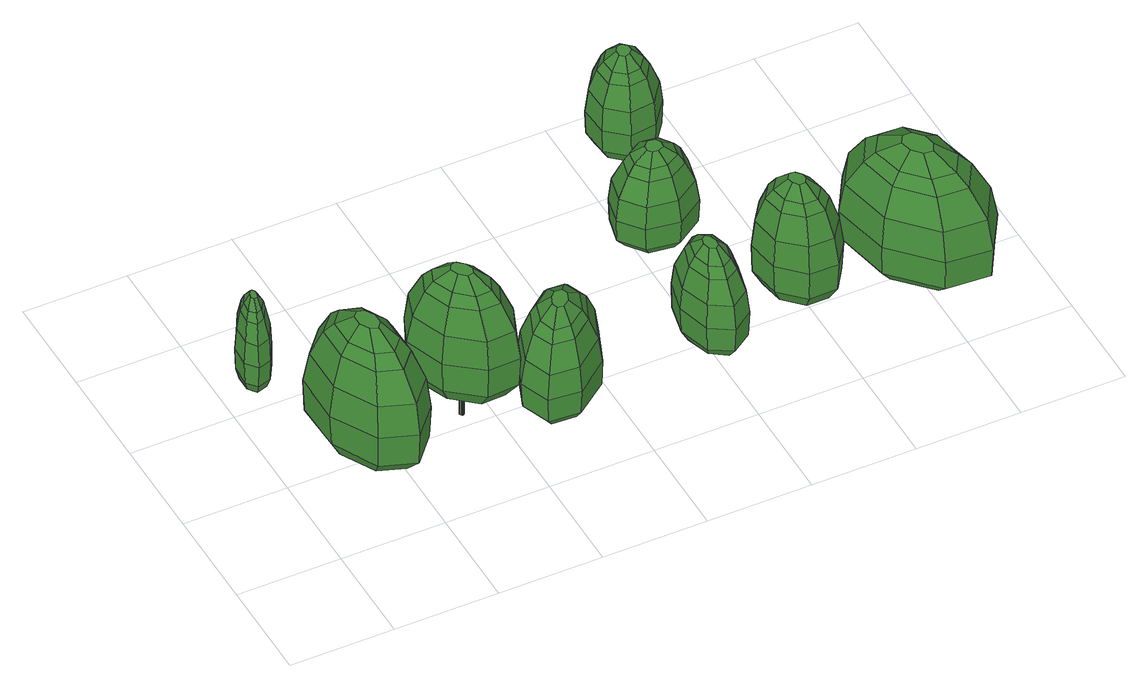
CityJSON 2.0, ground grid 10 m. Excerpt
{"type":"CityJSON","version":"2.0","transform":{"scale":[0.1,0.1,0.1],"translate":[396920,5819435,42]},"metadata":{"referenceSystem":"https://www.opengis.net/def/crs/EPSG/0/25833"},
"CityObjects":{
"tree1":{"type":"SolitaryVegetationObject","attributes":{"h_crown":11.01,"h_trunk":0.12,"X":396921.98,"Y":5819455.28,"Z":44.08,"height":11.13,"crownDiameter":4.43},"geometry":[{"type":"MultiSurface","lod":"2","boundaries":[[[0,1,2,3,4]],[[5,3,2,6]],[[7,4,3,5]],[[6,2,1,8]],[[8,1,0,9]],[[9,0,4,7]],[[10,11,12,13]],[[14,15,16,17]],[[18,14,17,19]],[[13,12,20,21]],[[22,23,14,18]],[[17,16,24,25]],[[19,17,25,26]],[[27,28,29,30]],[[31,27,30,11]],[[26,25,27,31]],[[32,33,34,35]],[[30,29,33,32]],[[11,30,32,12]],[[36,18,19,37]],[[38,10,13,39]],[[37,19,26,40]],[[12,32,35,20]],[[40,26,31,41]],[[42,43,44,45]],[[44,41,10,38]],[[46,22,18,36]],[[45,44,38,47]],[[47,38,39,48]],[[23,49,15,14]],[[39,13,21,50]],[[51,52,53,54]],[[55,47,48,56]],[[57,45,47,55]],[[56,48,58,59]],[[54,53,43,42]],[[49,23,22,46,60,61,62,63]],[[64,42,45,57]],[[48,39,50,58]],[[61,60,52,51]],[[24,65,66,28]],[[43,40,41,44]],[[60,46,36,52]],[[52,36,37,53]],[[16,67,65,24]],[[15,68,67,16]],[[53,37,40,43]],[[49,63,68,15]],[[28,66,69,29]],[[70,54,42,64]],[[71,51,54,70]],[[66,57,55,69]],[[41,31,11,10]],[[69,55,56,72]],[[65,64,57,66]],[[25,24,28,27]],[[33,72,73,34]],[[72,56,59,73]],[[29,69,72,33]],[[67,70,64,65]],[[63,62,71,68]],[[35,34,73,59,58,50,21,20],[5,6,8,9,7]],[[62,61,51,71]],[[68,71,70,67]]]}]},
"tree2":{"type":"SolitaryVegetationObject","attributes":{"h_crown":15.11,"h_trunk":0.82,"X":396927.02,"Y":5819443.77,"Z":43.67,"height":15.93,"crownDiameter":11.12},"geometry":[{"type":"MultiSurface","lod":"2","boundaries":[[[74,75,76,77,78,79,80,81]],[[82,79,78,83]],[[84,80,79,82]],[[85,81,80,84]],[[83,78,77,86]],[[87,76,75,88]],[[89,74,81,85]],[[88,75,74,89]],[[86,77,76,87]],[[90,91,92,93]],[[94,95,96,97]],[[98,94,97,99]],[[93,92,100,101]],[[102,103,94,98]],[[97,96,104,105]],[[99,97,105,106]],[[107,108,109,110]],[[111,107,110,91]],[[106,105,107,111]],[[112,113,114,115]],[[110,109,113,112]],[[91,110,112,92]],[[116,98,99,117]],[[118,90,93,119]],[[117,99,106,120]],[[92,112,115,100]],[[120,106,111,121]],[[122,123,124,125]],[[124,121,90,118]],[[126,102,98,116]],[[125,124,118,127]],[[127,118,119,128]],[[103,129,95,94]],[[119,93,101,130]],[[131,132,133,134]],[[135,127,128,136]],[[137,125,127,135]],[[136,128,138,139]],[[134,133,123,122]],[[129,103,102,126,140,141,142,143]],[[144,122,125,137]],[[128,119,130,138]],[[141,140,132,131]],[[104,145,146,108]],[[123,120,121,124]],[[140,126,116,132]],[[132,116,117,133]],[[96,147,145,104]],[[95,148,147,96]],[[133,117,120,123]],[[129,143,148,95]],[[108,146,149,109]],[[150,134,122,144]],[[151,131,134,150]],[[146,137,135,149]],[[121,111,91,90]],[[149,135,136,152]],[[145,144,137,146]],[[105,104,108,107]],[[113,152,153,114]],[[152,136,139,153]],[[109,149,152,113]],[[147,150,144,145]],[[143,142,151,148]],[[115,114,153,139,138,130,101,100],[85,84,82,83,86,87,88,89]],[[142,141,131,151]],[[148,151,150,147]]]}]},
"tree3":{"type":"SolitaryVegetationObject","attributes":{"h_crown":12.65,"h_trunk":4.2,"X":396936.62,"Y":5819444.79,"Z":43.8,"height":16.85,"crownDiameter":9.29},"geometry":[{"type":"MultiSurface","lod":"2","boundaries":[[[154,155,156,157]],[[158,159,160,161]],[[162,163,164,165]],[[166,167,168,169]],[[170,171,167,166]],[[172,173,171,170]],[[174,175,176,177]],[[178,179,180,181]],[[164,182,183,184]],[[176,185,186,187]],[[184,183,175,174]],[[188,165,189,190]],[[157,156,191,159]],[[168,192,155,154]],[[163,193,182,164]],[[194,169,195,196]],[[195,154,157,197]],[[190,189,198,192]],[[169,168,154,195]],[[173,199,188,171]],[[159,191,200,160]],[[197,157,159,158]],[[167,190,192,168]],[[201,170,166,202]],[[187,186,203,204]],[[205,194,196,185]],[[204,203,206,207]],[[196,195,197,208]],[[183,209,205,175]],[[210,201,202,209]],[[202,166,169,194]],[[209,202,194,205]],[[211,158,161,212]],[[208,197,158,211]],[[182,210,209,183]],[[213,214,201,210]],[[215,187,204,179]],[[186,208,211,203]],[[185,196,208,186]],[[203,211,212,206]],[[165,164,184,189]],[[189,184,174,198]],[[179,204,207,180]],[[192,198,216,155]],[[214,172,170,201]],[[177,176,187,215]],[[216,177,215,217]],[[175,205,185,176]],[[156,217,178,191]],[[217,215,179,178]],[[155,216,217,156]],[[191,178,181,200]],[[193,213,210,182]],[[198,174,177,216]],[[172,214,213,193,163,162,199,173]],[[171,188,190,167]],[[212,161,160,200,181,180,207,206],[218,219,220,221,222,223,224,225]],[[199,162,165,188]],[[220,226,227,221]],[[219,228,226,220]],[[222,229,230,223]],[[218,231,228,219]],[[224,232,233,225]],[[233,232,230,229,227,226,228,231]],[[225,233,231,218]],[[223,230,232,224]],[[221,227,229,222]]]}]},
"tree4":{"type":"SolitaryVegetationObject","attributes":{"h_crown":10.94,"h_trunk":3.09,"X":396943.79,"Y":5819440.5,"Z":43.7,"height":14.03,"crownDiameter":9.4},"geometry":[{"type":"MultiSurface","lod":"2","boundaries":[[[234,235,236,237]],[[238,239,240,241]],[[242,243,244,245]],[[246,247,248,249]],[[250,251,247,246]],[[252,253,251,250]],[[254,255,256,257]],[[258,259,260,261]],[[244,262,263,264]],[[256,265,266,267]],[[264,263,255,254]],[[268,245,269,270]],[[237,236,271,239]],[[248,272,235,234]],[[243,273,262,244]],[[274,249,275,276]],[[275,234,237,277]],[[270,269,278,272]],[[249,248,234,275]],[[253,279,268,251]],[[239,271,280,240]],[[277,237,239,238]],[[247,270,272,248]],[[281,250,246,282]],[[267,266,283,284]],[[285,274,276,265]],[[284,283,286,287]],[[276,275,277,288]],[[263,289,285,255]],[[290,281,282,289]],[[282,246,249,274]],[[289,282,274,285]],[[291,238,241,292]],[[288,277,238,291]],[[262,290,289,263]],[[293,294,281,290]],[[295,267,284,259]],[[266,288,291,283]],[[265,276,288,266]],[[283,291,292,286]],[[245,244,264,269]],[[269,264,254,278]],[[259,284,287,260]],[[272,278,296,235]],[[294,252,250,281]],[[257,256,267,295]],[[296,257,295,297]],[[255,285,265,256]],[[236,297,258,271]],[[297,295,259,258]],[[235,296,297,236]],[[271,258,261,280]],[[273,293,290,262]],[[278,254,257,296]],[[252,294,293,273,243,242,279,253]],[[251,268,270,247]],[[292,241,240,280,261,260,287,286],[298,299,300,301,302,303,304,305]],[[279,242,245,268]],[[300,306,307,301]],[[299,308,306,300]],[[302,309,310,303]],[[298,311,308,299]],[[304,312,313,305]],[[313,312,310,309,307,306,308,311]],[[305,313,311,298]],[[303,310,312,304]],[[301,307,309,302]]]}]},
"tree5":{"type":"SolitaryVegetationObject","attributes":{"h_crown":11.36,"h_trunk":0.71,"X":396960.23,"Y":5819444.47,"Z":42,"height":12.07,"crownDiameter":7.46},"geometry":[{"type":"MultiSurface","lod":"2","boundaries":[[[314,315,316,317,318,319,320]],[[321,318,317,322]],[[323,319,318,321]],[[324,320,319,323]],[[322,317,316,325]],[[325,316,315,326]],[[327,314,320,324]],[[326,315,314,327]],[[328,329,330,331]],[[332,333,334,335]],[[336,332,335,337]],[[331,330,338,339]],[[340,341,332,336]],[[335,334,342,343]],[[337,335,343,344]],[[345,346,347,348]],[[349,345,348,329]],[[344,343,345,349]],[[350,351,352,353]],[[348,347,351,350]],[[329,348,350,330]],[[354,336,337,355]],[[356,328,331,357]],[[355,337,344,358]],[[330,350,353,338]],[[358,344,349,359]],[[360,361,362,363]],[[362,359,328,356]],[[364,340,336,354]],[[363,362,356,365]],[[365,356,357,366]],[[341,367,333,332]],[[357,331,339,368]],[[369,370,371,372]],[[373,365,366,374]],[[375,363,365,373]],[[374,366,376,377]],[[372,371,361,360]],[[367,341,340,364,378,379,380,381]],[[382,360,363,375]],[[366,357,368,376]],[[379,378,370,369]],[[342,383,384,346]],[[361,358,359,362]],[[378,364,354,370]],[[370,354,355,371]],[[334,385,383,342]],[[333,386,385,334]],[[371,355,358,361]],[[367,381,386,333]],[[346,384,387,347]],[[388,372,360,382]],[[389,369,372,388]],[[384,375,373,387]],[[359,349,329,328]],[[387,373,374,390]],[[383,382,375,384]],[[343,342,346,345]],[[351,390,391,352]],[[390,374,377,391]],[[347,387,390,351]],[[385,388,382,383]],[[381,380,389,386]],[[353,352,391,377,376,368,339,338],[324,323,321,322,325,326,327]],[[380,379,369,389]],[[386,389,388,385]]]}]},
"tree6":{"type":"SolitaryVegetationObject","attributes":{"h_crown":9.89,"h_trunk":1.56,"X":396961.49,"Y":5819457.52,"Z":42.53,"height":11.45,"crownDiameter":7.85},"geometry":[{"type":"MultiSurface","lod":"2","boundaries":[[[392,393,394,395,396,397,398,399]],[[400,397,396,401]],[[402,398,397,400]],[[403,399,398,402]],[[401,396,395,404]],[[405,394,393,406]],[[407,392,399,403]],[[406,393,392,407]],[[404,395,394,405]],[[408,409,410,411]],[[412,413,414,415]],[[416,412,415,417]],[[411,410,418,419]],[[420,421,412,416]],[[415,414,422,423]],[[417,415,423,424]],[[425,426,427,428]],[[429,425,428,409]],[[424,423,425,429]],[[430,431,432,433]],[[428,427,431,430]],[[409,428,430,410]],[[434,416,417,435]],[[436,408,411,437]],[[435,417,424,438]],[[410,430,433,418]],[[438,424,429,439]],[[440,441,442,443]],[[442,439,408,436]],[[444,420,416,434]],[[443,442,436,445]],[[445,436,437,446]],[[421,447,413,412]],[[437,411,419,448]],[[449,450,451,452]],[[453,445,446,454]],[[455,443,445,453]],[[454,446,456,457]],[[452,451,441,440]],[[447,421,420,444,458,459,460,461]],[[462,440,443,455]],[[446,437,448,456]],[[459,458,450,449]],[[422,463,464,426]],[[441,438,439,442]],[[458,444,434,450]],[[450,434,435,451]],[[414,465,463,422]],[[413,466,465,414]],[[451,435,438,441]],[[447,461,466,413]],[[426,464,467,427]],[[468,452,440,462]],[[469,449,452,468]],[[464,455,453,467]],[[439,429,409,408]],[[467,453,454,470]],[[463,462,455,464]],[[423,422,426,425]],[[431,470,471,432]],[[470,454,457,471]],[[427,467,470,431]],[[465,468,462,463]],[[461,460,469,466]],[[433,432,471,457,456,448,419,418],[403,402,400,401,404,405,406,407]],[[460,459,449,469]],[[466,469,468,465]]]}]},
"tree7":{"type":"SolitaryVegetationObject","attributes":{"h_crown":13.13,"h_trunk":0.93,"X":396969.4,"Y":5819446.11,"Z":42.22,"height":14.06,"crownDiameter":7.87},"geometry":[{"type":"MultiSurface","lod":"2","boundaries":[[[472,473,474,475,476,477,478]],[[479,476,475,480]],[[481,477,476,479]],[[482,478,477,481]],[[480,475,474,483]],[[484,472,478,482]],[[485,473,472,484]],[[483,474,473,485]],[[486,487,488,489]],[[490,491,492,493]],[[494,490,493,495]],[[489,488,496,497]],[[498,499,490,494]],[[493,492,500,501]],[[495,493,501,502]],[[503,504,505,506]],[[507,503,506,487]],[[502,501,503,507]],[[508,509,510,511]],[[506,505,509,508]],[[487,506,508,488]],[[512,494,495,513]],[[514,486,489,515]],[[513,495,502,516]],[[488,508,511,496]],[[516,502,507,517]],[[518,519,520,521]],[[520,517,486,514]],[[522,498,494,512]],[[521,520,514,523]],[[523,514,515,524]],[[499,525,491,490]],[[515,489,497,526]],[[527,528,529,530]],[[531,523,524,532]],[[533,521,523,531]],[[532,524,534,535]],[[530,529,519,518]],[[525,499,498,522,536,537,538,539]],[[540,518,521,533]],[[524,515,526,534]],[[537,536,528,527]],[[500,541,542,504]],[[519,516,517,520]],[[536,522,512,528]],[[528,512,513,529]],[[492,543,541,500]],[[491,544,543,492]],[[529,513,516,519]],[[525,539,544,491]],[[504,542,545,505]],[[546,530,518,540]],[[547,527,530,546]],[[542,533,531,545]],[[517,507,487,486]],[[545,531,532,548]],[[541,540,533,542]],[[501,500,504,503]],[[509,548,549,510]],[[548,532,535,549]],[[505,545,548,509]],[[543,546,540,541]],[[539,538,547,544]],[[511,510,549,535,534,526,497,496],[482,481,479,480,483,485,484]],[[538,537,527,547]],[[544,547,546,543]]]}]},
"tree8":{"type":"SolitaryVegetationObject","attributes":{"h_crown":10.28,"h_trunk":1.69,"X":396964.32,"Y":5819468.72,"Z":42.7,"height":11.97,"crownDiameter":7.15},"geometry":[{"type":"MultiSurface","lod":"2","boundaries":[[[550,551,552,553,554,555,556,557]],[[558,555,554,559]],[[560,556,555,558]],[[561,557,556,560]],[[559,554,553,562]],[[563,552,551,564]],[[565,550,557,561]],[[564,551,550,565]],[[562,553,552,563]],[[566,567,568,569]],[[570,571,572,573]],[[574,570,573,575]],[[569,568,576,577]],[[578,579,570,574]],[[573,572,580,581]],[[575,573,581,582]],[[583,584,585,586]],[[587,583,586,567]],[[582,581,583,587]],[[588,589,590,591]],[[586,585,589,588]],[[567,586,588,568]],[[592,574,575,593]],[[594,566,569,595]],[[593,575,582,596]],[[568,588,591,576]],[[596,582,587,597]],[[598,599,600,601]],[[600,597,566,594]],[[602,578,574,592]],[[601,600,594,603]],[[603,594,595,604]],[[579,605,571,570]],[[595,569,577,606]],[[607,608,609,610]],[[611,603,604,612]],[[613,601,603,611]],[[612,604,614,615]],[[610,609,599,598]],[[605,579,578,602,616,617,618,619]],[[620,598,601,613]],[[604,595,606,614]],[[617,616,608,607]],[[580,621,622,584]],[[599,596,597,600]],[[616,602,592,608]],[[608,592,593,609]],[[572,623,621,580]],[[571,624,623,572]],[[609,593,596,599]],[[605,619,624,571]],[[584,622,625,585]],[[626,610,598,620]],[[627,607,610,626]],[[622,613,611,625]],[[597,587,567,566]],[[625,611,612,628]],[[621,620,613,622]],[[581,580,584,583]],[[589,628,629,590]],[[628,612,615,629]],[[585,625,628,589]],[[623,626,620,621]],[[619,618,627,624]],[[591,590,629,615,614,606,577,576],[561,560,558,559,562,563,564,565]],[[618,617,607,627]],[[624,627,626,623]]]}]},
"tree9":{"type":"SolitaryVegetationObject","attributes":{"h_crown":13.18,"h_trunk":1.8,"X":396979.12,"Y":5819442.58,"Z":44.24,"height":14.97,"crownDiameter":13.29},"geometry":[{"type":"MultiSurface","lod":"2","boundaries":[[[630,631,632,633,634,635,636,637]],[[638,635,634,639]],[[640,636,635,638]],[[641,637,636,640]],[[639,634,633,642]],[[643,632,631,644]],[[645,630,637,641]],[[644,631,630,645]],[[642,633,632,643]],[[646,647,648,649]],[[650,651,652,653]],[[654,650,653,655]],[[649,648,656,657]],[[658,659,650,654]],[[653,652,660,661]],[[655,653,661,662]],[[663,664,665,666]],[[667,663,666,647]],[[662,661,663,667]],[[668,669,670,671]],[[666,665,669,668]],[[647,666,668,648]],[[672,654,655,673]],[[674,646,649,675]],[[673,655,662,676]],[[648,668,671,656]],[[676,662,667,677]],[[678,679,680,681]],[[680,677,646,674]],[[682,658,654,672]],[[681,680,674,683]],[[683,674,675,684]],[[659,685,651,650]],[[675,649,657,686]],[[687,688,689,690]],[[691,683,684,692]],[[693,681,683,691]],[[692,684,694,695]],[[690,689,679,678]],[[685,659,658,682,696,697,698,699]],[[700,678,681,693]],[[684,675,686,694]],[[697,696,688,687]],[[660,701,702,664]],[[679,676,677,680]],[[696,682,672,688]],[[688,672,673,689]],[[652,703,701,660]],[[651,704,703,652]],[[689,673,676,679]],[[685,699,704,651]],[[664,702,705,665]],[[706,690,678,700]],[[707,687,690,706]],[[702,693,691,705]],[[677,667,647,646]],[[705,691,692,708]],[[701,700,693,702]],[[661,660,664,663]],[[669,708,709,670]],[[708,692,695,709]],[[665,705,708,669]],[[703,706,700,701]],[[699,698,707,704]],[[671,670,709,695,694,686,657,656],[641,640,638,639,642,643,644,645]],[[698,697,687,707]],[[704,707,706,703]]]}]}
},
"vertices":[
[20,202,21],[19,202,21],[19,203,21],[20,204,21],[20,203,21],[20,204,32],[19,203,32],[20,203,32],[19,202,32],[20,202,32],[25,181,49],[12,177,49],[14,183,37],[24,186,37],[11,195,123],[12,205,123],[9,206,115],[8,192,115],[16,189,123],[14,184,115],[18,197,32],[21,198,32],[18,197,132],[16,200,132],[6,207,95],[5,188,95],[12,178,95],[3,187,72],[4,207,72],[5,207,49],[4,187,49],[12,176,72],[8,191,37],[8,206,37],[16,204,32],[16,199,32],[22,191,123],[23,188,115],[35,198,49],[31,199,37],[25,182,95],[25,180,72],[35,217,95],[34,199,95],[35,198,72],[36,219,72],[21,198,132],[36,218,49],[32,215,37],[17,204,132],[23,202,32],[28,211,123],[28,200,123],[30,200,115],[31,214,115],[28,229,49],[26,223,37],[28,230,72],[24,206,32],[22,209,32],[23,202,132],[23,206,132],[21,208,132],[19,207,132],[27,228,95],[15,223,95],[15,225,72],[16,218,115],[17,214,123],[15,225,49],[25,221,115],[24,217,123],[16,219,37],[19,208,32],
[72,88,17],[72,86,17],[71,85,17],[70,86,17],[69,87,17],[69,89,17],[70,90,17],[71,90,17],[69,89,33],[69,87,33],[70,90,33],[71,90,33],[70,86,33],[71,85,33],[72,86,33],[72,88,33],[110,49,56],[87,23,56],[83,38,39],[100,58,39],[62,59,163],[49,82,163],[42,81,151],[59,50,151],[79,53,163],[82,42,151],[74,72,33],[80,78,33],[74,74,176],[67,77,176],[33,78,122],[55,38,122],[86,26,122],[53,33,90],[29,77,90],[31,78,56],[54,35,56],[87,21,90],[58,47,39],[40,80,39],[61,85,33],[66,75,33],[91,67,163],[98,60,151],[110,98,56],[100,95,39],[108,51,122],[111,48,90],[86,138,122],[108,97,122],[111,98,90],[87,142,90],[79,80,176],[86,141,56],[83,128,39],[62,86,176],[80,90,33],[79,116,163],[91,93,163],[98,95,151],[82,125,151],[54,153,56],[58,137,39],[53,155,90],[74,100,33],[66,103,33],[79,90,176],[74,99,176],[67,101,176],[62,96,176],[55,149,122],[33,124,122],[29,128,90],[42,115,151],[49,108,163],[30,127,56],[59,133,151],[61,122,163],[40,117,39],[61,97,33],
[122,115,106],[134,143,106],[135,142,74],[123,114,74],[144,82,58],[133,110,58],[156,102,52],[159,93,52],[166,108,186],[172,102,186],[182,109,174],[165,122,174],[146,83,163],[136,109,163],[126,113,136],[139,78,136],[151,87,174],[143,107,174],[160,94,186],[157,101,186],[194,118,136],[207,82,136],[210,81,106],[196,119,106],[165,133,58],[189,114,58],[173,103,52],[166,109,52],[189,89,174],[196,86,163],[187,113,163],[199,52,106],[198,54,74],[209,81,74],[149,121,174],[165,130,163],[144,129,163],[142,132,58],[136,140,136],[175,94,186],[168,54,136],[136,76,106],[168,51,106],[137,77,74],[165,141,136],[160,107,186],[159,108,52],[167,73,174],[167,66,163],[190,64,58],[199,85,58],[196,56,136],[174,87,52],[176,94,52],[168,52,74],[188,67,163],[183,74,174],[167,63,58],[167,87,52],[173,89,186],[167,88,186],[195,119,74],[165,145,106],[165,144,74],[166,100,52],[165,100,52],[164,99,52],[165,97,52],[166,96,52],[167,96,52],[168,97,52],[167,99,52],[164,99,18],[165,97,18],[165,100,18],[166,96,18],[167,96,18],[166,100,18],[168,97,18],[167,99,18],
[241,103,90],[272,100,90],[271,99,64],[241,101,64],[216,72,50],[240,90,50],[239,66,45],[231,60,45],[247,58,157],[244,50,157],[253,43,147],[261,63,147],[217,70,138],[240,88,138],[240,99,115],[210,75,115],[222,67,147],[239,80,147],[232,60,157],[238,65,157],[265,35,115],[235,11,115],[235,7,90],[268,33,90],[271,67,50],[260,38,50],[245,50,45],[248,59,45],[236,30,147],[236,22,138],[258,40,138],[204,10,90],[205,11,64],[235,9,64],[255,79,147],[269,66,138],[261,86,138],[263,89,50],[269,97,115],[237,45,157],[197,40,115],[208,77,90],[193,39,90],[209,77,64],[279,70,115],[245,64,157],[246,66,45],[215,47,147],[207,44,138],[213,21,50],[236,20,50],[207,13,115],[230,44,45],[237,44,45],[194,39,64],[215,24,138],[220,31,147],[205,43,50],[227,51,45],[231,46,157],[229,52,157],[267,33,64],[283,71,90],[282,71,64],[240,56,45],[239,57,45],[238,57,45],[237,56,45],[236,54,45],[237,53,45],[238,53,45],[239,54,45],[238,57,17],[237,56,17],[239,57,17],[236,54,17],[237,53,17],[240,56,17],[238,53,17],[239,54,17],
[403,95,0],[403,93,0],[402,93,0],[401,95,0],[401,96,0],[402,97,0],[403,96,0],[401,96,12],[401,95,12],[402,97,12],[403,96,12],[402,93,12],[403,93,12],[403,95,12],[423,64,30],[404,51,30],[403,61,17],[418,72,17],[392,78,111],[387,94,111],[382,94,102],[389,72,102],[403,71,111],[403,64,102],[403,84,12],[407,87,12],[403,85,121],[398,88,121],[375,94,80],[384,65,80],[404,53,80],[382,62,56],[373,94,56],[374,94,30],[383,63,30],[404,49,56],[388,71,17],[381,94,17],[396,95,12],[398,87,12],[414,78,111],[417,73,102],[431,96,30],[424,95,17],[422,66,80],[424,63,56],[420,125,80],[429,95,80],[432,96,56],[422,127,56],[407,88,121],[422,126,30],[417,119,17],[396,95,121],[409,95,12],[413,112,111],[418,95,111],[422,95,102],[416,117,102],[401,139,30],[401,128,17],[401,140,56],[407,102,12],[402,105,12],[408,95,121],[406,101,121],[402,104,121],[398,101,121],[401,136,80],[382,123,80],[381,126,56],[388,116,102],[391,111,111],[381,125,30],[401,126,102],[402,118,111],[386,118,17],[397,102,12],
[415,224,5],[414,224,5],[413,225,5],[414,226,5],[415,227,5],[416,226,5],[417,226,5],[416,224,5],[416,226,17],[415,227,17],[417,226,17],[416,224,17],[414,226,17],[413,225,17],[414,224,17],[415,224,17],[392,195,34],[375,217,34],[385,219,22],[398,202,22],[397,235,111],[411,244,111],[410,250,102],[392,238,102],[394,221,111],[387,219,102],[405,223,17],[409,218,17],[407,223,120],[408,229,120],[408,258,81],[383,243,81],[377,217,81],[381,244,58],[407,261,58],[407,260,34],[382,244,34],[374,216,58],[390,239,22],[409,252,22],[413,234,17],[407,230,17],[403,209,111],[399,204,102],[422,190,34],[421,199,22],[393,196,81],[391,194,58],[446,208,81],[422,192,81],[423,189,58],[449,206,58],[410,219,120],[448,207,34],[440,211,22],[413,233,120],[417,217,17],[433,215,111],[419,207,111],[420,201,102],[438,212,102],[455,234,34],[445,232,22],[456,234,58],[423,221,17],[424,227,17],[416,218,120],[422,221,120],[423,227,120],[420,232,120],[452,233,81],[436,254,81],[438,257,58],[431,247,102],[427,242,111],[438,256,34],[443,231,102],[436,230,111],[432,249,22],[420,233,17],
[495,112,2],[495,110,2],[494,110,2],[493,110,2],[493,112,2],[493,113,2],[494,113,2],[493,112,16],[493,110,16],[493,113,16],[494,113,16],[494,110,16],[495,112,16],[495,110,16],[529,96,37],[514,74,37],[509,82,22],[521,99,22],[490,91,131],[478,103,131],[473,100,121],[489,85,121],[504,91,131],[508,85,121],[499,102,16],[502,107,16],[498,103,143],[492,103,143],[465,96,95],[487,76,95],[512,76,95],[486,72,67],[463,95,67],[464,95,37],[486,73,37],[514,72,67],[488,82,22],[471,99,22],[487,107,16],[492,102,16],[513,103,131],[519,100,121],[524,127,37],[517,123,22],[527,97,95],[530,95,67],[501,147,95],[523,126,95],[525,127,67],[502,150,67],[501,108,143],[502,149,37],[500,140,22],[488,108,143],[501,115,16],[498,131,131],[510,119,131],[515,122,121],[499,138,121],[474,149,37],[479,140,22],[474,150,67],[496,120,16],[489,120,16],[500,114,143],[496,119,143],[490,119,143],[487,114,143],[476,147,95],[461,126,95],[458,127,67],[469,122,121],[475,119,131],[459,127,37],[480,137,121],[484,131,131],[467,123,22],[486,115,16],
[444,337,7],[444,336,7],[443,336,7],[442,336,7],[442,338,7],[443,338,7],[444,339,7],[444,338,7],[443,338,19],[442,338,19],[444,339,19],[444,338,19],[442,336,19],[443,336,19],[444,336,19],[444,337,19],[458,306,37],[433,302,37],[435,310,24],[454,313,24],[427,327,117],[426,342,117],[421,344,108],[422,324,108],[438,318,117],[436,313,108],[441,329,19],[447,330,19],[441,330,127],[437,333,127],[414,346,86],[415,320,86],[433,304,86],[413,318,62],[411,347,62],[412,347,37],[414,319,37],[432,301,62],[421,323,24],[419,344,24],[436,339,19],[436,333,19],[451,320,117],[454,315,108],[475,328,37],[467,330,24],[457,307,86],[458,305,62],[471,354,86],[473,328,86],[476,328,62],[474,356,62],[446,331,127],[473,355,37],[466,351,24],[437,339,127],[451,335,19],[459,347,117],[460,332,117],[465,331,108],[464,350,108],[454,372,37],[451,364,24],[454,373,62],[450,342,19],[446,346,19],[450,335,127],[449,341,127],[445,345,127],[440,344,127],[453,370,86],[429,367,86],[428,370,62],[433,359,108],[435,354,117],[428,369,37],[451,362,108],[449,356,117],[432,361,24],[440,345,19],
[593,77,22],[594,74,22],[593,73,22],[591,73,22],[589,75,22],[589,77,22],[590,79,22],[592,78,22],[589,77,37],[589,75,37],[590,79,37],[592,78,37],[591,73,37],[593,73,37],[594,74,37],[593,77,37],[649,44,60],[627,7,60],[618,24,44],[635,52,44],[587,41,160],[567,63,160],[559,59,149],[586,30,149],[610,39,160],[616,28,149],[600,59,37],[605,68,37],[599,61,172],[590,62,172],[548,53,122],[584,14,122],[625,11,122],[584,9,91],[544,51,91],[545,52,60],[584,10,60],[628,5,91],[586,26,44],[556,58,44],[580,70,37],[589,60,37],[622,59,160],[632,54,149],[637,100,60],[626,94,44],[646,46,122],[651,43,91],[598,137,122],[635,98,122],[638,100,91],[599,143,91],[603,69,172],[598,141,60],[597,126,44],[582,71,172],[602,81,37],[595,111,160],[616,89,160],[623,93,149],[596,122,149],[556,144,60],[564,128,44],[555,146,91],[593,91,37],[583,92,37],[601,81,172],[593,90,172],[584,90,172],[579,82,172],[558,140,122],[537,106,122],[532,108,91],[551,98,149],[560,93,160],[534,107,60],[566,124,149],[572,112,160],[547,100,44],[577,83,37]
]}
